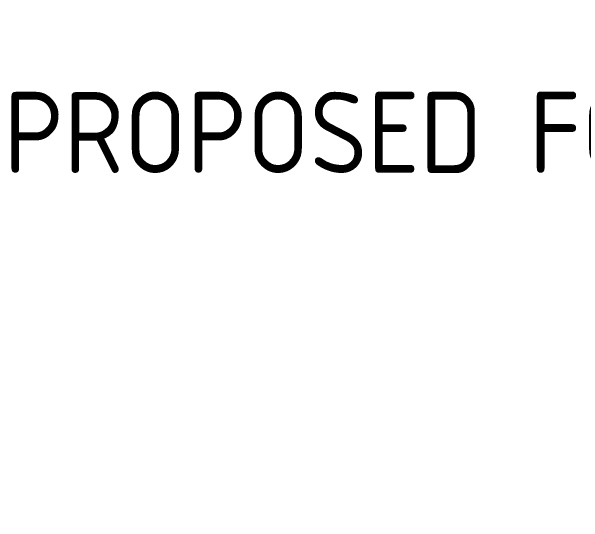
# Model space of a CAD drawing. Header units: metres. Extents: x 507649 to 508899, y 6966965 to 6967377.
# Drawn here: x 508711.65 to 508720.46, y 6967174.57 to 6967182.44 of the extents above; entities that cross this region are included whole.
import ezdxf

# ---------------------------------------------------------------- set-up
doc = ezdxf.new("R2010")
doc.units = ezdxf.units.M
doc.header["$PDMODE"] = 1
doc.layers.get('DEFPOINTS').update_dxf_attribs({"color": 11})
doc.layers.add('C_TEXT_DIMS', color=1, linetype='Continuous')
doc.styles.add('ISOCP', font='isocp.shx')
doc.dimstyles.new('ISOCP Center', dxfattribs={"dimtxt": 2.5, "dimasz": 3, "dimexe": 1.5, "dimexo": 5, "dimgap": 1.5, "dimtad": 0, "dimzin": 0, "dimdsep": 46, "dimtxsty": 'ISOCP', "dimcen": 1, "dimclrd": 256, "dimclre": 256, "dimclrt": 7, "dimadec": 0, "dimazin": 0, "dimtfac": 1, "dimtmove": 0, "dimatfit": 2, "dimfxl": 1, "dimtolj": 1, "dimtzin": 0, "dimlwd": -1, "dimlwe": -1, "dimarcsym": 0})

# ---------------------------------------------------------------- blocks, each defined once
blk = doc.blocks.new('*D41')
at = {"layer": 'C_TEXT_DIMS', "linetype": 'Continuous', "transparency": 16777216}
for p, q in [((508729.5317, 6967180.5739), (508728.0317, 6967180.5739)), ((508731.3593, 6967170.7877), (508729.5317, 6967180.5739)), ((508732.3815, 6967168.813), (508732.3815, 6967171.5377)), ((508728.8372, 6967170.7877), (508727.3372, 6967170.7877)), ((508732.3815, 6967170.7877), (508730.3372, 6967170.7877)), ((508732.3815, 6967170.7877), (508730.3372, 6967170.7877)), ((508733.8815, 6967170.7877), (508735.3815, 6967170.7877))]:
    blk.add_line(p, q, dxfattribs=at)
at = {"layer": 'C_TEXT_DIMS', "transparency": 16777216}
for points in [[(508728.8372, 6967171.0377), (508728.8372, 6967170.5377), (508730.3372, 6967170.7877)], [(508733.8815, 6967171.0377), (508733.8815, 6967170.5377), (508732.3815, 6967170.7877)]]:
    blk.add_solid(points, dxfattribs=at)
at = {"layer": 'DEFPOINTS', "color": 0, "transparency": 16777216}
for p in [(508730.3372, 6967170.7877), (508730.3372, 6967170.7877), (508732.3815, 6967166.313)]:
    blk.add_point(p, dxfattribs=at)
at = {"layer": 'C_TEXT_DIMS', "color": 7, "transparency": 16777216, "insert": (508719.2817, 6967180.5739), "char_height": 1.25, "attachment_point": 5, "style": 'ISOCP'}
blk.add_mtext('\\A1;PROPOSED FOOTPATH', dxfattribs=at)

msp = doc.modelspace()

# ---------------------------------------------------------------- dimensions: what is measured, and where the dimension line sits
at = {"layer": 'C_TEXT_DIMS'}
dim = msp.add_linear_dim(base=(508730.3372, 6967170.7877), p1=(508732.3815, 6967166.313), p2=(508730.3372, 6967170.7877), text='PROPOSED FOOTPATH', dimstyle='ISOCP Center', override={"dimscale": 0, "dimsah": 1, "dimse2": 1, "dimtmove": 1}, dxfattribs=at)
dim.commit()
dim.dimension.update_dxf_attribs({"geometry": '*D41', "text_midpoint": (508727.2817, 6967180.5739), "dimtype": 128})

doc.saveas('drawing.dxf')
